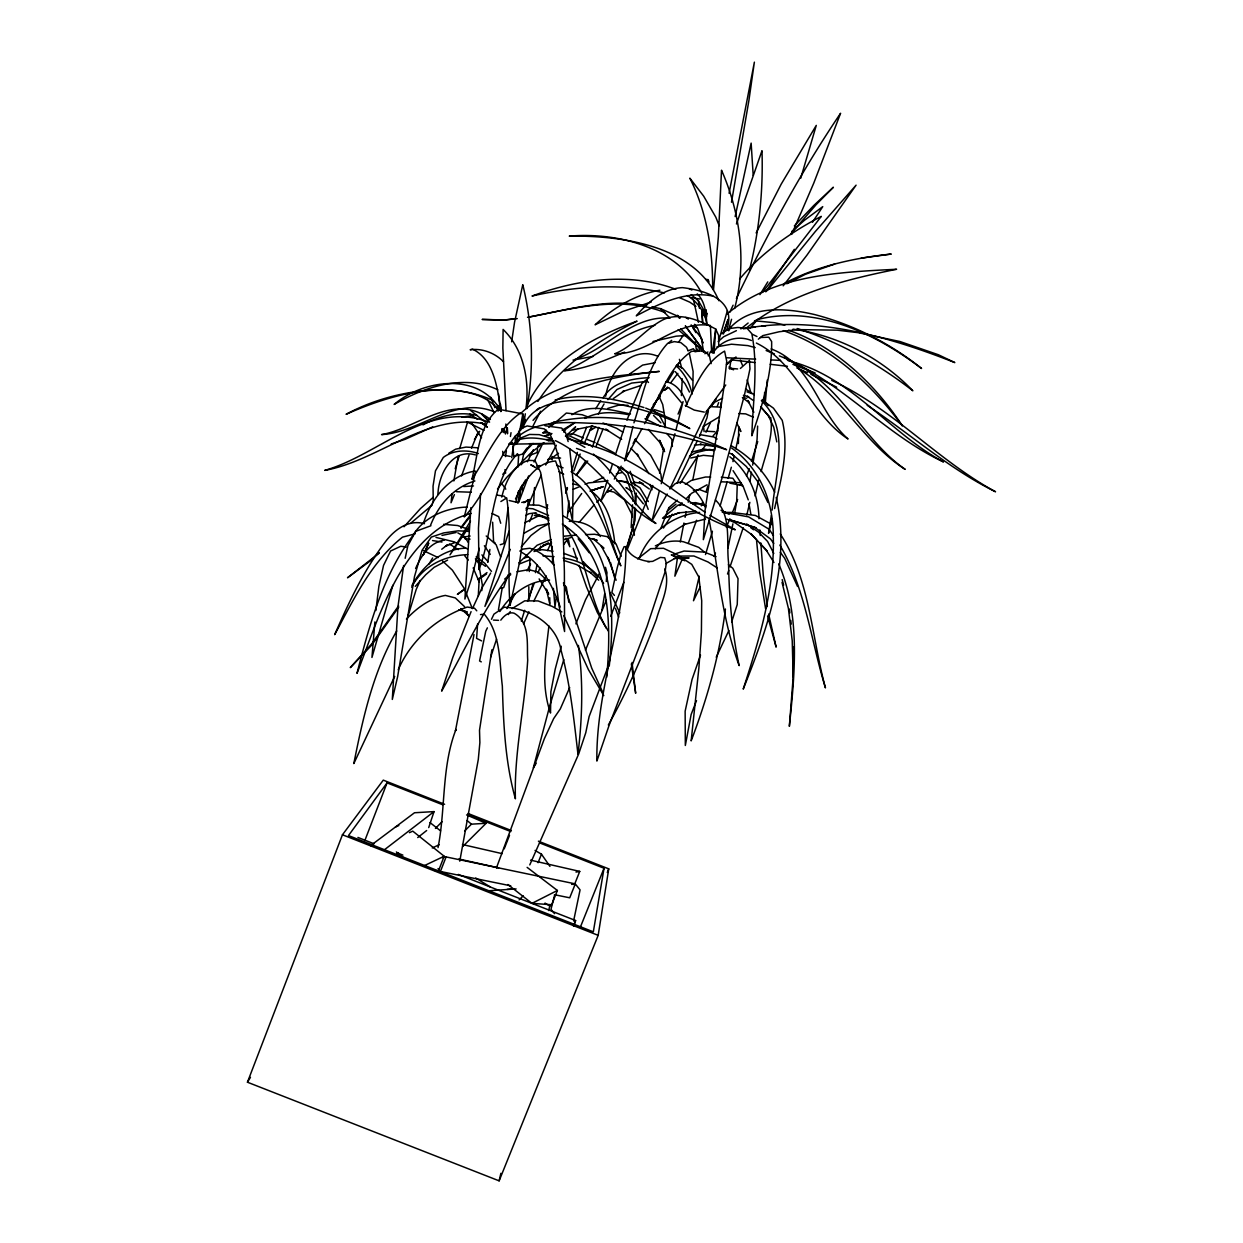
<?xml version="1.0" encoding="UTF-8"?>
<svg xmlns="http://www.w3.org/2000/svg" width="1243" height="1243" viewBox="0 0 1243 1243"><rect width="100%" height="100%" fill="white"/><g stroke="black" fill="none" stroke-linecap="round" stroke-linejoin="round"><path stroke-width="1.5" d="M528.834 586.712L528.757 600.214L532.936 583.899M692.848 390.69L693.097 371.408L689.368 353.478M767.288 380.001L765.268 403.074M501.986 432.129L502.048 428.586M738.389 443.565L738.746 426.613L740.828 431.523L736.695 422.76M509.35 443.565L515.115 444.512L515.363 436.013L518.238 433.31L519.854 433.652L520.071 437.458L518.207 441.871M665.098 427.654L665.331 420.227L662.721 404.55L658.604 395.321M737.254 484.817L736.695 501.084L734.489 514.369M757.624 426.085L757.065 439.494L752.652 465.1M635.577 508.651L635.033 520.289L626.596 548.955M635.763 504.782L636.307 493.145M521.734 502.436L525.571 501.799L523.66 502.669L528.446 499.686L519.652 561.82L510.065 605.465C507.082 569.76 511.976 533.278 506.724 497.93L500.882 501.535M634.676 507.455L633.79 524.344L625.99 549.406M634.878 503.695L635.375 494.31L627.684 473.008L622.246 467.523M478.291 595.956L479.176 579.3M529.3 571.562L530.046 558.573M533.496 504.844L534.506 487.551M631.149 527.685L632.516 504.86M632.749 501.053L632.982 497.247L625.726 475.665L617.864 467.384M511.712 457.642L513.949 443.565M508.076 507.61L503.803 543.611L500.183 544.729M714.057 353.276L715.735 329.069C699.483 320.274 677.87 310.579 660.157 321.347C643.967 330.716 632.283 346.828 614.695 353.789C649.328 354.519 675.477 319.746 710.39 325.48L711.617 352.468M477.623 623.846L476.597 638.374L481.662 640.922M792.91 646.717L793.189 676.984L789.352 726.332C794.93 672.479 800.601 615.067 778.724 563.902M606.273 581.522L606.988 572.697L605.496 567.321M374.904 621.92L371.952 657.438L392.85 585.282M480.59 493.626L478.462 528.353L478.99 569.589C493.487 532.159 489.493 484.428 517.43 453.679L518.626 456.01L517.896 467.135M730.9 360.61L729.548 368.876M567.383 516.762L568.874 500.68M606.708 677.217C611.323 624.98 611.944 555.994 562.302 524.049M481.771 590.674L482.346 585.049L478.633 563.359L475.401 558.822M713.498 289.945L718.361 236.9L721.515 170.213C740.486 213.237 746.903 262.739 734.613 308.466M548.909 625.944C545.646 654.875 540.55 684.8 550.525 713.031L550.882 691.776L555.217 669.107L561.261 646.236M681.382 395.569L682.283 378.804M517.166 442.896L518.238 433.31L515.115 444.512M537.162 452.343L537.551 448.801M525.338 413.81L523.645 424.655M525.96 408.481C529.658 380.653 523.956 349.578 503.104 329.426L502.856 348.071L506.056 410.672M452.095 493.828L451.038 502.794L454.394 494.59M720.567 407.906L721.251 402.281M375.868 610.515L378.882 586.261L383.543 565.394L390.597 551.006L400.79 546.267L406.259 546.982M438.033 847.648C445.693 808.68 441.436 766.853 455.963 729.455L455.435 730.884L474.018 634.551M470.895 507.61L464.882 599.064L471.206 579.642L479.254 548.334M556.274 597.293L554.984 606.786L553.399 588.359M677.528 557.19L674.871 576.193L682.267 559.179M609.256 666.015C614.663 614.819 615.565 543.968 563.157 515.938M726.642 329.923C737.363 299.951 705.511 290.318 682.376 287.63C663.436 288.547 647.945 301.987 636.276 315.846C659.443 303.51 686.012 290.489 712.938 296.098M715.3 446.517L714.756 450.292L709.287 449.407L696.002 452.638L689.43 456.228M712.317 352.686L715.735 329.069L718.609 335.408L718.734 344.824M717.149 433.683L718.982 421.02M749.855 502.327L746.794 514.959M437.924 494.481C438.468 474.593 451.768 448.148 475.479 454.907M725.415 609.008C719.821 654.238 707.314 698.364 691.155 740.89L698.877 668.081L701.409 632.081L701.705 600.664L698.815 577.032L691.761 564.353L676.984 554.642L663.513 548.287L650.633 548.66L637.628 558.946M511.65 341.825L514.555 322.248L522.775 284.694C532.657 325.122 534.133 367.617 526.892 408.621M772.152 510.096C775.15 474.717 790.952 428.602 761.353 400.634M547.044 508.449L547.604 504.674M706.102 317.12L706.677 313.438M771.328 515.441L768.562 533.294L772.027 519.17M453.85 480.948L458.201 456.212M444.606 804.268L383.279 780.138L342.447 834.783L247.45 1082.218L499.127 1180.85L598.178 935.342L608.744 868.857L538.39 841.169M510.407 436.495L511.028 432.673M491.855 649.809L479.518 730.216L479.876 742.646L478.291 759.457L459.77 861.181M602.016 609.956L604.657 593.936M659.551 473.086L663.684 448.226M505.45 456.601L506.383 450.991M749.964 481.134L751.456 472.216M517.943 503.275L520.646 487.272M539.493 842.847L604.036 868.251L593.331 931.83L348.475 835.56L387.07 782.872L442.663 804.749M487.707 562.349L489.913 549.453M706.677 313.143L705.806 318.224L703.678 309.802L698.395 300.884L691.186 294.622M731.49 202.236L748.876 100.683L754.377 62.15L729.082 193.271M498.443 609.785L502.234 587.892M522.775 427.421L523.723 417.508L522.821 413.919L498.319 409.196C478.462 425.075 477.809 456.026 471.905 479.316C487.038 456.865 497.946 428.307 520.833 412.785M540.021 549.857L540.674 546.097M521.749 428.555L523.723 417.508L520.677 430.28M518.859 435.765L522.821 413.919M528.788 503.089L529.502 499.391M680.263 542.01L683.945 523.023M518.502 502.234L521.625 486.153M692.864 479.565L697.696 455.295M755.122 496.081L758.618 480.155M521.485 464.696L523.707 453.679M705.729 317.338L706.49 313.547M535.422 572.666L536.976 565.052M727.932 548.085L732.904 523.862M685.095 517.337L686.26 511.665M688.218 502.188L689.787 494.621M573.613 920.97L580.077 889.864L575.183 883.835M403.618 565.503L397.931 606.988L392.306 699.436L397.605 676.782L414.509 576.503L422.092 550.245L431.337 537.069L443.673 532.921L458.185 530.823L469.279 531.398M405.171 558.293L407.89 545.646L415.768 531.32L430.87 525.773M735.141 216.546L751.145 143.116L753.196 175.325M605.683 396.222C609.427 371.797 631.024 345.072 657.998 356.321M732.95 461.635L734.178 456.15M735.809 448.832L739.072 434.211M598.722 427.359L592.445 447.123M698.846 351.427L699.654 347.885M774.607 508.573C780.837 479.782 789.429 449.717 782.204 420.32L773.441 408.155L761.975 399.966M499.127 1180.85L500.882 1173.314M699.265 576.193L693.485 600.757L700.104 587.053M407.549 617.522L416.234 589.368L420.196 580.59M459.692 448.599L467.477 422.402M524.251 423.04L525.152 419.357M515.814 502.11L518.642 490.845M554.704 894.696L550.991 909.317L554.502 913.636M548.645 910.544L550.09 904.92M659.318 491.001L652.078 520.677L667.18 494.015M661.245 483.713L674.933 433.729M475.743 471.252L464.276 516.948C486.293 493.331 495.864 461.402 515.363 436.013M632.982 426.442L624.685 460.873L641.87 428.819M633.946 422.838C642.802 395.802 647.929 365.069 667.553 343.472L674.265 341.623L680.791 342.586L686.493 347.279L687.938 350.386M567.15 487.52L565.627 493.129L567.507 488.033M675.897 430.249L683.075 401.598L678.056 414.121M729.035 328.323L731.568 319.296M749.529 269.855C759.287 230.98 763.233 190.738 761.99 150.698L736.431 223.989M718.858 340.411L727.341 310.766M727.077 482.129L720.07 506.072M728.134 478.4L731.35 467.228M705.496 554.549L712.425 531.212M761.12 471.579C765.641 453.975 773.628 435.967 770.691 417.539M522.65 428.54C532.082 400.091 568.781 399.267 593.781 400.821C627.171 403.944 659.955 413.453 689.849 428.617L676.223 420.942L645.723 408.092M501.768 497.091C505.295 482.268 512.753 465.985 528.042 460.376L535.003 460.609L540.596 472.324L545.475 498.878L559.179 606.677L564.571 631.522L564.384 571.36L562.147 497.884L559.521 471.796L555.543 461.029C535.547 462.396 523.521 482.688 515.519 498.878M800.725 178.262L816.278 125.388L781.194 184.15L756.132 232.969M706.148 491.467L707.811 486.075M571.718 470.693L577.389 452.374M603.026 429.037L596.019 446.377M607.376 480.218L600.913 501.115L610.453 485.391M455.202 468.751L459.118 456.228M521.299 621.096L524.686 610.282M751.487 461.433L757.717 441.576M609.614 473.055L612.535 463.857M615.456 454.658L625.058 425.572M563.825 659.582L549.81 705.667L533.34 767.879L536.23 763.186M723.457 333.932L728.149 319.342L722.789 333.714M731.661 621.904L737.239 604.58L738.031 578.616L732.795 568.284L728.414 564.679M573.846 925.88L575.602 920.535L458.372 874.435M490.597 657.252L496.547 639.228M743.205 527.747L729.983 566.917M428.711 827.589L434.04 811.601L414.509 812.751L370.538 845.675M696.546 520.258L688.28 543.377M701.347 505.854L702.544 502.265M509.024 531.165L484.925 606.413L498.194 579.176L510.329 549.359M518.719 502.327L528.601 475.96M662.519 518.191L678.134 505.031L683.712 504.72M508.092 574.856L503.664 587.613L500.867 588.39M700.524 655.061L692.056 679.439L685.142 711.198L685.328 745.474L691.139 714.476L696.5 700.648M727.497 574.033L728.74 570.475M575.897 623.862L585.531 599.747L599.468 573.474M469.046 455.156L461.526 475.945M527.576 601.317L534.086 583.635M537.986 573.039L539.928 567.74M626.923 420.181L641.668 383.699L646.142 380.016L648.489 382.471M573.769 471.035L580.155 454.006M737.627 499.515L732.034 513.577M746.499 475.914L749.218 468.658M717.366 406.041L718.656 402.608M608.215 666.217L589.12 716.527L585.764 732.764L578.725 753.848L529.782 864.895M580.45 443.316L586.556 427.359M364.852 840.517L387.07 782.872M660.903 528.368L668.548 508.465M610.67 616.342L623.831 582.299M534.008 462.039L542.725 443.502M652.793 485.469L627.389 549.204M409.413 832.67L412.769 831.147L444.186 856.241L438.499 870.815L434.926 870.52M510.764 885.808L440.41 871.483L446.097 856.924L575.307 883.882L569.714 897.803L554.502 894.711M504.207 848.845L509.521 835.358M538.079 862.704L541.466 854.19L535.065 850.43M527.125 867.381L557.392 890.47L551.69 904.733L531.957 903.366L507.905 884.519M574.344 884.907L579.751 871.405L530.575 860.14M526.084 510.283L541.078 475.385M496.423 867.94L544.387 738.637L553.648 718.625L560.298 708.914L569.682 687.55M573.443 925.926L575.602 920.535M580.295 927.309L604.036 868.251M607.283 872.462L608.744 868.857M471.532 448.241L478.027 432.207M527.436 461.759L533.356 449.748M529.565 521.687L532.486 514.555M685.732 406.368C695.086 386.231 704.61 362.738 724.591 351.101L726.735 361.325L723.675 389.075L705.03 510.407L703.336 539.68L723.162 474.267L744.402 395.274L749.964 368.907L749.405 360.423L740.377 368.456M514.26 443.176L512.924 446.408L513.732 456.414L524.111 453.679L529.471 445.864M726.347 527.389L729.905 518.766M606.413 600.074L585.437 650.213M639.399 557.858C648.955 532.983 673.053 514.851 699.623 512.396M584.241 443.627L591.948 425.805M423.412 523.287C431.197 499.22 448.645 475.774 474.795 471.05M710.452 422.573L706.008 432.222M523.567 623.893L528.912 611.774M714.01 556.46L715.502 553.073M545.693 465.037L556.336 445.212M547.541 550.602L551.364 542.041M428.602 543.098L423.133 555.264L428.742 543.346M699.436 436.386L706.987 417.85L708.324 410.61L706.117 413.251L669.759 488.95M471.081 611.649L452.825 657.361L441.653 691.139C463.965 651.534 483.045 609.769 510.547 573.349M472.651 608.231L482.035 587.784L490.69 573.039M791.682 234.414L813.792 183.063L840.594 113.253C800.849 172 767.102 234.57 736.4 298.46M677.062 483.247L697.105 441.234M729.827 312.164L733.106 305.188M716.217 657.236L728.864 630.574M487.38 627.855L485.733 631.273L479.58 660.95L481.274 661.882M491.498 619.294L493.953 614.151L504.13 607.237C529.052 608.138 556.258 623.349 560.935 649.84C570.211 683.961 573.909 719.2 577.964 754.221C582.33 718.143 583.371 681.475 578.399 645.397M728.755 330.809L730.371 327.453M526.581 406.414C546.873 362.101 592.989 336.837 637.053 321.145C598.66 339.945 561.587 365.147 537.862 401.427M533.651 601.441L546.267 575.944M415.597 568.502C421.33 555.854 429.332 542.663 444.233 540.13M532.812 426.38L540.565 411.231M644.495 423.708C659.21 399.423 667.46 368.316 691.45 351.396L698.97 350.775L705.169 351.785L709.411 355.669L711.12 363.655M430.684 524.95C438.701 504.751 453.664 487.411 474.904 480.963M633.122 443.471L635.639 438.608M595.692 408.761L600.695 400.759M514.928 594.045L506.895 608.619M526.97 570.91L530.575 564.027M394.684 676.425L353.82 763.575C362.925 718.034 373.149 671.5 396.719 630.962M398.211 669.791C411.153 640.067 436.883 617.662 467.244 607.066L474.469 608.153L476.768 610.81M614.275 479.099L621.205 466.156M624.654 459.677L628.119 453.213M646.966 417.026L648.799 413.608M650.633 410.206L662.814 390.613L668.843 387.645L681.444 402.67M708.261 355.871L710.747 351.287M608.355 724.98C627.311 691.186 642.693 655.512 656.382 619.309C660.841 603.212 670.692 585.935 664.834 568.937M706.614 413.639L708.432 410.345M598.38 413.997L604.051 403.959M659.707 395.243L652.264 408.077M662.503 390.426L665.285 385.61M518.036 492.943L525.634 479.891M645.676 419.326L649.436 412.894M563.918 432.3L565.829 429.068L575.027 422.496M470.491 521.081L449.966 554.906L469.326 526.442M667.149 382.409L673.955 371.253M676.86 366.483L678.802 363.298M428.882 564.12L432.657 557.967M759.939 294.653L767.786 281.881M680.201 483.325L698.348 455.202M247.45 1082.218L250.464 1077.355M518.517 431.911L520.553 428.68L527.187 425.929L544.31 428.897L549.95 434.164L555.233 445.942L560.142 462.38L572.541 521.237L573.132 481.165L569.667 448.661M474.453 439.478L479.643 431.305M508.34 614.601L510.251 611.587M706.117 412.086L725.757 384.988M663.436 528.042L672.354 514.214M411.666 587.162C422.2 566.031 444.932 555.341 467.71 554.642M398.754 607.081L371.735 645.117L350.293 667.631L371.781 643.781L398.599 605.869M412.086 585.251C423.008 565.425 442.337 548.94 465.721 548.179M812.471 222.264L822.757 206.633L804.501 220.244L791.807 231.416M567.818 512.893L581.693 493.502M678.554 342.338L683.355 335.159M765.812 291.825L794.339 249.33M576.317 474.95L585.919 460.827M563.902 544.418L567.134 539.68M710.452 407.098L716.015 399.158M701.409 450.821L705.853 444.885M499.857 611.556C510.469 594.387 528.85 580.559 549.577 580.061M527.016 448.07L522.635 454.068L533.092 443.44M520.631 413.562C556.646 378.618 611.96 376.722 659.303 371.393C614.493 376.163 564.136 384.646 533.029 420.383M460.796 527.731L469.854 515.752M762.394 292.525L821.281 216.375C790.719 232.379 761.835 252.484 739.569 279.1M671.018 382.424L677.855 373.382M660.344 396.253L653.29 404.783M665.083 390.116L667.46 387.039M461.246 527.995L469.31 517.632M497.511 488.887L506.818 477.281L530.792 452.965L543.937 442.617M576.395 475.106L587.737 461.013M791.014 233.637L816.107 204.691L833.385 187.227L813.839 205.452L794.339 225.9M603.119 397.776C612.597 381.974 632.159 378.478 649.172 377.686M579.129 522.433L594.045 504.969M767.226 290.613L815.253 231.602L856.085 185.16L806.831 255.297L783.199 285.828M750.119 328.199L757.531 319.513C815.781 304.799 876.051 333.745 921.576 368.503C890.206 343.348 853.584 324.718 814.662 314.572C785.871 307.86 748.612 304.613 727.963 330.374M521.159 546.998L530.994 535.484L541 527.918L549.142 523.629M406.43 619.076C416.778 607.982 430.109 598.101 445.351 595.413L455.326 597.93L464.664 606.755M655.247 548.8L666.217 536.106L685.561 523.909M502.809 474.329L505.233 471.548M712.923 352.996C720.987 340.287 737.379 334.662 751.409 340.504M726.953 314.122C773.193 274.843 838.621 272.186 896.607 269.265C843.748 279.986 788.482 293.721 745.831 328.463M607.92 399.624L616.948 389.494L631.646 383.077L646.515 381.43M526.814 501.519L528.446 499.686M515.659 444.031L521.19 437.847L529.487 434.444L539.213 434.646L550.183 438.002M415.286 586.385L425.805 574.654L434.164 567.321L447.604 560.111M404.022 526.768L420.585 508.465L433.154 497.371M706.366 411.371L714.741 402.173L722.649 398.071M726.471 364.712L731.614 359.227M713.047 435.842L717.801 430.777M543.533 432.797L546.143 430.14M548.753 427.483L553.974 422.169C612.162 408.963 673.504 425.37 726.596 449.717C685.67 436.262 643.237 427.39 600.338 423.568C573.505 423.071 541.699 418.269 519.077 435.796M596.749 502.25L599.452 499.546M670.334 488.577L675.167 483.698L681.444 481.678C693.019 485.702 701.13 496.858 705.729 507.828M435.407 828.428L442.088 821.701M679.377 505.528L682.081 502.825M686.152 498.754L691.559 493.331L707.049 484.786M464.68 830.93L471.439 824.171L486.122 823.286L462.738 846.53M519.123 899.87L523.21 895.799M694.915 351.738L697.603 349.081M518.952 562.784L537.069 545.257L551.208 539.555M379.099 552.591L370.771 560.546L347.512 577.777L379.177 553.119M566.42 435.485L575.633 426.893L571.998 430.296L592.647 426.023M411.122 522.883L432.284 505.031M668.687 507.828L677.357 500.214M718.159 341.576L723.581 336.806L736.4 330.669M552.187 425.324L566.326 413.049L582.159 414.742L587.302 416.7M571.003 434.91L578.213 428.804M668.314 343.146L671.717 340.333M740.844 328.913L748.146 323.025M727.062 364.106L735.996 356.974M758.339 339.168L762.814 335.61L779.299 331.726L797.431 329.597L837.285 330.172L858.214 332.673L899.979 341.53L938.31 354.721L954.826 362.583C888.543 336.558 814.849 314.961 743.392 328.851M667.103 511.246L676.021 504.13M395.476 855.153L398.444 852.807M417.726 837.564L426.644 830.542M383.885 850.181L434.04 811.601M441.731 549.235L447.433 544.885L445.46 546.314L454.752 542.601M589.633 430.451L592.569 428.291M465.162 588.638L457.362 594.372L465.037 589.011M477.654 579.456L487.007 572.572M536.463 409.988L539.493 407.797M550.991 458.683L558.495 453.229M480.388 578.29L486.526 573.986M613.358 398.537L624.017 391.11L622.463 391.654L640.735 385.532M543.362 432.719L546.469 430.591M629.424 374.096L642.615 365.1L655.03 362.754M607.609 492.275L611.758 489.493M721.624 333.637L729.47 328.525L737.845 327.484L747.136 328.401L751.797 333.683C758.432 367.307 752.792 401.862 751.829 435.78C762.301 405.498 772.183 373.894 771.639 341.545L768.749 337.195L760.312 337.506M519.838 551.1L522.899 549.095L529.86 548.241C539.244 551.208 547.79 557.517 553.974 565.083M685.297 484.304L691.496 480.357L705.511 477.017L710.716 477.032M512.163 608.588L524.717 600.835L538.126 600.928L552.187 606.382L561.867 611.898M703.491 426.333L718.951 417.058M448.754 453.275L455.622 449.174L466.001 447.076L478.213 447.837M534.039 551.581L548.52 543.036L542.865 545.522L551.628 543.036M562.178 430.14L573.241 423.63M537.629 446.268L540.923 444.326M590.891 430.094L595.754 427.25M665.844 563.592L677.311 557.035M704.859 353.711L707.904 351.987M524.453 532.998L537.411 525.836L548.769 523.645M524.857 522.713L539.68 515.332M525.68 515.503L528.974 513.716L536.106 512.722M571.873 414.727C589.446 403.478 611.649 409.91 630.481 414.043M786.772 283.777L805.713 274.144L834.628 264.091M531.957 903.366L557.392 890.47M784.395 283.466C817.226 265.8 854.438 257.985 891.231 254.054L861.181 258.109M422.993 424.888C439.214 415.923 458.729 410.951 477.063 415.457M754.439 321.036L757.531 319.513M554.658 443.518L509.179 444.155L512.473 442.524M515.767 440.908C527.716 435.78 541.653 438.406 553.912 441.42M423.894 865.843L444.186 856.241M432.253 847.99L439.121 844.774M432.688 426.908L405.094 439.323L391.219 444.015M395.414 827.061L398.817 825.523M584.8 418.44C598.209 411.091 614.415 411.899 628.958 414.758M594.076 481.647L603.663 477.374M705.76 279.38L708.215 279.628L708.992 282.068M548.986 424.283L553.974 422.169M624.607 352.142C605.201 360.237 585.593 369.031 564.384 370.787C596.189 358.947 620.832 331.71 654.921 325.278M573.132 489.338L579.953 486.479M585.08 484.335L588.498 482.906L608.076 480.886M687.938 350.914L693.33 348.708L695.49 351.66M519.434 563.949L530.155 559.738M529.052 455.606L537.194 452.53M679.579 512.551L663.591 518.331L679.206 512.815L695.878 511.23M546.454 435.47L551.923 433.527L544.776 435.982M574.779 359.476C607.454 348.506 632.361 315.349 669.48 318.099M589.959 491.109L603.414 486.65L591.124 490.69M524.67 557.952L528.197 556.755M591.342 490.612L602.28 486.961M593.113 356.43L573.007 360.097M673.784 554.269L684.085 551.037L704.393 552.094L716.092 556.693M652.995 341.499L676.176 336.169L687.13 335.392M547.728 459.568L553.244 457.921L560.609 458.061M651.301 301.971L622.65 311.527L595.102 324.796C613.141 307.938 635.297 294.467 659.878 290.225M607.749 408.419L618.719 405.156L628.01 405.296M563.902 539.555L570.925 537.566M471.221 513.421C402.219 531.553 379.845 615.285 356.974 673.38C369.357 625.493 382.58 575.944 412.738 535.749C423.894 516.824 446.051 507.766 467.197 507.051M415.1 533.853L402.499 537.147C371.004 562.256 353.385 599.934 334.662 634.66C349.065 601.767 364.525 568.921 386.511 540.317C395.6 528.834 409.227 519.372 424.469 523.691M684.178 524.499L705.542 519.03M691.885 452.095L703.833 449.034L713.591 450.603M616.326 473.832L621.997 472.573M690.72 458.014L703.32 455.326L712.519 456.197M555.17 399.951C584.614 392.493 615.534 398.521 643.936 407.549M441.995 535.407L456.134 532.501M527.514 317.26C566.684 310.237 606.522 297.683 646.546 305.794M528.555 317.167C573.225 308.419 621.018 295.135 665.316 312.677M442.29 857.639L446.097 856.924M546.345 439.665L552.063 438.608M536.712 466.172L540.099 465.535M516.995 571.733L528.539 569.667L537.97 571.92L544.03 577.498L545.164 581.165M575.991 872.073L579.751 871.405M717.025 346.781L731.459 344.218L747.898 345.616L755.2 347.589M462.738 537.256L470.118 536.044M751.673 327.546L755.076 326.987M571.656 884.41L575.307 883.882M461.619 417.135L472.697 415.582M693.408 490.472L699.825 489.664L706.645 492.337M694.48 445.258L701.44 444.419L700.042 444.341L715.145 446.563M516.016 318.612L504.518 319.964L482.113 319.435L504.13 320.104L517.274 318.612M714.865 431.694L705.589 431.197M486.526 424.267C427.452 411.122 379.985 460.469 324.734 470.382C378.851 455.14 427.918 399.78 488.142 421.828M480.513 614.586L484.319 614.213C500.82 633.759 499.375 662.006 502.343 686.027C503.462 723.908 505.155 762.099 515.394 798.814C514.027 752.139 524.95 706.444 527.7 660.064C526.69 644.495 530.419 622.572 514.245 613.281A61.793 21.675 -84 0 0 500.789 620.148M617.243 481.072L627.715 481.787M563.732 536.215L576.488 535.096M690.362 503.042L695.723 502.638L702.885 504.565M507.144 889.382L510.951 889.118M487.147 890.858L516.109 888.931M569.216 521.361C581.134 520.677 594.247 525.944 600.338 536.541M535.578 550.167L542.601 549.717L553.042 551.193M647.665 561.681L652.699 561.354L660.421 557.408L664.741 557.812L666.279 563.095L665.083 571.858L647.013 626.503L609.256 724.887L596.873 761.073C595.863 688.327 625.975 618.859 625.928 546.671L624.095 546.687L621.174 553.337L617.149 568.082L611.898 592.476L614.415 595.397M567.927 434.227L573.241 433.9L583.355 437.924M463.655 486.541L473.474 485.935M693.004 504.207L698.582 503.897L706.055 506.01M737.596 368.953L729.486 368.254M509.179 444.155L513.67 443.937M515.161 443.86L516.653 443.798M565.674 436.075L569.527 435.905L592.647 446.423M585.515 534.63L594.511 534.257L607.05 536.634L616.108 543.968L621.112 556.367M674.312 558.48L689.104 557.936L683.37 557.952M456.43 491.715L471.377 492.228M755.076 320.849L774.575 322.714L784.877 325.153M542.989 555.901L554.021 556.662M529.534 443.673L554.378 443.409M581.149 443.129C628.29 452.872 666.279 486.075 705.294 512.349M678.958 556.103L693.936 555.994L708.028 561.991L717.18 567.911M542.569 432.875L550.012 432.89M722.307 512.318L731.894 512.442L755.387 515.457L771.934 524.499M432.533 540.55L441.964 542.041M721.717 481.787L740.983 482.766M527.933 504.922L538.965 505.217L547.775 508.542M496.827 495.102L504.192 496.175L506.041 498.521M711.866 406.741L721.095 407.145M726.891 357.766L755.635 359.165M770.971 359.911L780.557 360.392M788.233 360.765C850.678 375.448 888.916 432.688 943.499 461.945C883.959 434.133 840.719 380.405 779.361 355.886M738.653 413.531L745.676 413.872L753.336 417.166M493.424 620.086L498.552 620.335M545.009 425.727L561.618 428.058L565.72 433.139L568.144 441.576M526.007 508.247L532.967 508.775L548.567 515.488M761.881 325.884L765.548 326.179M443.596 524.328L457.642 525.525L469.357 529.689M721.297 477.219L732.857 478.26L736.369 483.496M464.758 538.654L470.04 539.151M490.364 419.466C453.679 391.11 417.508 428.353 381.57 434.599C420.289 432.486 454.705 395.336 494.652 411.93M704.268 412.117L694.262 410.097L685.219 405.389M731.925 359.895L754.889 362.536M770.194 364.292L787.425 366.281M510.236 456.445L502.669 454.969M793.018 329.162C838.17 335.439 881.287 357.922 912.844 390.784C878.133 363.826 839.103 341.903 797.136 328.54M517.321 502.39L509.195 500.525M616.823 480.73C633.044 480.653 643.346 495.569 648.209 509.412M665.72 381.741C676.938 383.341 683.899 394.388 686.959 404.488M633.557 482.113L643.097 483.62M534.319 515.394L543.051 516.793L541.435 516.171L549.064 520.196M563.126 558.123C579.782 560.08 594.869 568.874 603.585 583.387M699.887 434.63L713.87 437.008L717.102 439.012M690.782 297.481L699.793 299.035M743.563 397.698L746.67 398.257M724.824 512.52L748.612 516.886L769.168 529.3L773.441 535.609M729.812 483.139L742.475 485.625L739.29 484.832M651.829 306.866L660.639 308.668L680.496 317.4M649.405 561.618C639.912 560.282 629.564 556.398 625.928 546.671M608.464 490.892L613.949 492.088L624.359 499.702L631.475 513.577L631.972 517.181M458.853 858.991L498.614 867.909M462.458 844.541L502.188 853.646M568.533 439.152L584.971 443.098M572.681 483.807L578.166 485.112M435.998 537.411L454.332 541.886L467.306 548.862M783.245 330.622C832.064 347.683 871.84 384.677 902.169 425.696M788.559 330.234C836.228 347.03 874.87 384.04 902.294 425.712M423.397 550.618L438.126 557.579M458.9 609.754L467.213 612.038L463.934 610.841M786.741 359.46L792.055 360.952M743.407 395.336L748.721 396.828L747.198 396.268L753.476 400.603M664.446 292.944C620.956 282.953 575.229 286.154 532.02 296.036C577.296 279.333 629.75 271.642 675.835 289.339M693.982 326.769L697.323 327.717M591.404 425.898L608.433 430.684L605.652 429.146L621.655 439.401M588.794 538.033L597.168 540.394L593.564 538.903M756.117 527.778L729.19 519.652L754.796 527.374L770.458 538.918L773.752 543.393M563.592 553.29L577.296 558.278M654.564 409.646L663.482 412.505M563.607 560.391L576.534 564.555L591.046 573.007M535.267 513.685L548.909 518.191M677.14 556.864L671.267 554.906L684.862 560.795M478.384 453.54C467.057 449.484 453.12 449.904 443.3 457.455L435.47 470.833L433.046 486.106L433.263 502.731M729.284 368.27L733.588 369.715L729.004 366.965M792.925 364.385L815.097 372.9M576.488 448.443C633.293 467.756 679.129 509.102 735.312 529.798L709.908 515.363M746.965 391.856L751.86 393.611M602.917 422.993L616.637 428.307L622.774 432.129M468.052 813.497L511.339 830.526M467.756 814.631L510.795 831.567M357.922 837.425L374.112 843.795M397.496 852.993L402.887 855.106M342.447 834.783L598.178 935.342M586.712 439.261L595.133 442.617M766.154 350.542L774.405 353.882M556.646 465.255L563.095 467.865M466.576 814.911L486.122 823.286M679.797 297.792L689.803 302.173L695.956 306.384M497.837 389.774C464.198 373.646 424.484 386.759 394.14 404.457C422.744 379.814 477.467 371.906 499.515 408.792M726.891 519.154L735.219 522.852L751.689 534.537M796.841 367.944L807.391 372.698M810.902 374.283L836.694 387.21M498.319 409.196L501.007 410.423M499.096 410.314C483.978 391.654 457.315 389.51 434.926 389.836C404.037 391.498 373.382 399.624 346.098 414.292C390.83 394.466 445.771 378.711 492.554 400.308M492.026 513.483L498.661 516.622L500.727 523.241M571.081 471.672C603.834 490.861 606.739 533.931 620.847 565.845C607.097 536.541 599.452 500.727 572.79 479.829M752.683 334.445L756.987 336.527M644.993 418.767L660.577 426.318M688.995 288.609L691.9 290.039M730.061 453.307L733.323 454.922L731.801 453.928L746.282 466.436L758.199 482.16L767.894 502.483M722.276 510.951L725.663 512.629M466.778 421.812L483.993 430.373M721.002 510.236L729.113 514.307M565.394 436.122L584.94 447.371M771.126 348.941C811.928 363.842 818.065 412.66 848.052 438.981C810.11 414.23 797.788 363.422 756.365 343.037M555.326 440.612C595.537 459.599 617.445 502.048 655.947 523.489C631.149 504.068 617.134 474.531 593.393 454.068M642.041 483.356L639.337 481.942L649.328 489.012M626.876 488.033L625.975 487.567L632.143 491.684M558.899 471.687L563.669 474.236M831.738 380.405C892.505 408.17 937.206 460.19 995.55 491.762C948.968 468.875 910.171 433.838 867.21 405.311M784.131 357.098L804.097 368.612M596.749 443.471L614.399 452.996M676.612 365.054L682.935 368.487L692.491 380.358M534.179 466.653L530.761 464.804L538.266 469.062M457.797 532.859L464.26 536.541L468.378 542.554M731.039 445.647C749.747 456.165 765.828 472.62 774.731 492.244M685.685 317.447L688.358 319.047M544.993 903.086L549.903 906.069M475.696 877.993L490.395 887.005M631.195 482.315L639.943 487.738L648.333 501.597M449.376 543.968L458.325 549.624M591.093 491.171C607.609 502.7 612.846 524.717 614.865 543.797M745.551 388.95L754.268 394.823M469.636 413.919L477.545 419.342M798.612 368.612C840.921 394.746 863.419 442.586 905.184 469.372C866.604 442.57 846.763 396.424 807.189 370.771M746.623 523.924L758.681 532.253L767.537 541.389L773.799 553.446M687.27 295.554C697.556 301.831 705.604 312.785 706.863 324.874M750.71 527.716L753.631 529.767M476.116 556.926L484.615 563.11L491.482 571.376M476.892 560.049L485.485 566.326M521.842 552.42C542.057 564.306 552.405 585.857 560.251 607.035M742.397 397.574L749.389 402.903L747.851 400.401L753.848 412.272M430.016 822.586L440.581 830.868M470.709 410.547L485.454 422.278M396.362 851.952L403.773 858.058M704.361 552.032L698.737 547.355L683.572 541.808A71.876 53.76 -74.4 0 0 655.341 545.895M509.801 443.223L510.904 444.139M467.119 820.52L471.439 824.171M652.14 409.242L659.722 415.784L665.689 427.266M678.196 329.613L699.514 348.087M486.199 535.982L496.159 544.745L500.603 556.864M593.051 538.607L603.896 548.272L601.115 545.77L609.427 560.981L607.811 557.221L616.124 580.263M481.927 554.875L488.142 561.727M460.733 608.604L469.124 616.202L466.746 613.001M589.819 572.044L598.722 580.217M495.149 543.036L493.58 541.591L492.632 522.231M442.57 561.059L452.39 570.195L464.105 588.188L472.356 608.619M731.63 448.039C760.25 468.627 773.457 502.094 773.286 536.619C774.793 589.011 759.209 639.819 743.221 689.119C767.195 628.958 791.356 562.939 776.191 497.464M563.732 584.583L566.295 587.038L568.843 602.342M503.477 361.713C494.932 352.996 482.362 348.149 470.18 349.765L472.433 349.128C494.528 359.413 497.511 389.914 501.162 411.402M488.577 420.787L481.725 414.09L489.587 422.169M635.064 439.758L650.602 455.093L660.872 474.096L661.789 481.616M697.23 293.861C705.107 301.396 706.117 313.205 706.77 323.491M729.827 456.787C748.597 471.92 758.618 494.761 758.976 518.719M715.424 499.981C732.018 515.829 726.13 541.979 728.553 562.551C729.144 597.153 731.785 631.755 739.165 665.626C721.826 618.734 718.128 568.704 709.163 519.947M660.639 308.668L670.024 318.13M680.744 328.944L703.538 351.94L701.58 339.199L697.711 328.587L694.495 324.314M653.569 415.473L660.888 422.853M630.869 448.257L638.482 456.072L637.022 454.037L648.877 473.645M583.091 561.572L596.656 576.13M767.164 551.006L751.098 533.915L756.179 539.384M759.986 543.486L766.341 550.307L773.954 562.535M648.209 429.394L659.645 442.12L663.995 450.743M760.669 406.834L769.51 416.995L760.7 406.772M666.807 433.512L671.795 439.261L672.385 446.486M564.726 525.898C587.892 556.444 587.426 598.877 608.417 631.164M438.018 868.562L440.41 871.483M675.322 371.673L685.002 383.667L689.461 392.073M635.22 493.751L643.377 503.835M464.758 555.807L468.223 560.096M578.181 538.794L589.244 552.762M691.139 324.889L701.161 337.894L702.901 342.913L701.161 337.894M764.274 400.526L768.158 405.622M679.688 318.301L677.451 315.271L679.657 318.301M704.346 351.598L685.297 325.868L704.02 351.614M780.309 552.343L784.69 558.309L797.54 586.463M501.737 483.48L505.777 489.183M541.466 854.19L549.934 866.371M779.843 545.071C805.495 588.467 810.809 640.285 825.445 687.892C811.399 636.587 810.172 579.378 780.231 533.946M484.366 545.724L490.239 554.378M481.554 437.722L471.563 422.775M692.972 328.043L695.971 332.658M733.059 470.646L743.065 486.122L748.255 499.872M539.12 578.912L548.629 594.216L546.33 589.104L549.624 603.29M603.803 695.614L588.405 669.604L563.809 615.596M701.813 293.317C677.124 247.077 618.144 232.099 569.247 236.123C622.323 235.409 695.536 245.508 718.874 300.728M606.366 628.274L597.277 612.317L586.572 587.038L579.052 565.347M610.018 592.305L619.791 612.846M487.893 400.168L493.782 412.132M502.203 429.208L503.881 432.611M768.267 415.519L773.783 427.281L776.797 441.902M664.306 450.681L659.536 440.24L664.617 451.644M603.399 693.734L591.715 668.097L563.436 582.92M566 538.141L569.791 546.734L568.486 539.602M473.179 567.88L479.176 581.879M740.269 360.035L742.506 365.38M490.721 397.278L494.947 407.688M719.184 225.713L715.813 217.199L703.678 196.176L689.849 178.153C706.91 211.885 712.721 250.107 712.659 287.584M614.71 578.135L610.499 562.457M650.073 484.475L652.047 489.758M615.378 608.231L618.657 617.134M630.17 471.283L635.235 485.671M573.178 548.349L577.249 560.158M498.086 410.827L496.905 407.269L498.055 410.843M503.974 428.664L505.155 432.238M503.772 428.68L505.481 434.04M498.847 409.102L497.728 405.404L498.738 409.118M747.167 379.799L751.021 393.176M767.584 615.953L776.129 647.121L768.625 614.011M782.189 579.595L783.634 585.111M679.408 359.336L681.615 367.804M782.033 582.377L788.388 608.278L792.226 640.735L793.189 676.984M695.086 341.949L696.764 351.691M693.578 299.967L698.426 322.279M504.969 469.636L505.621 473.148M748.954 503.586L750.881 514.384M502.685 451.333L503.291 455.016M765.564 608.619L759.706 572.386L756.49 539.68M505.823 424.034L506.818 430.435M631.335 663.886L635.67 693.268L632.05 662.441M698.395 300.884L699.421 308.311M632.936 524.391L634.396 535.22M767.304 606.631L763.264 575.167L760.825 542.958M789.398 609.117L789.864 612.877M790.781 620.366L791.232 624.126M703.491 425.929L704.097 431.554M498.521 393.907L500.137 409.025M500.976 411.48L500.339 404.068L500.649 411.464M706.164 309.709L706.708 316.747M759.83 529.906L760.265 535.5M702.761 323.133L701.767 309.647L702.59 322.916M522.278 484.894L522.697 490.705M507.02 428.835L507.206 432.455M703.942 315.427L703.678 309.802L703.771 315.598M507.206 427.67L507.439 433.465M552.047 456.43L552.187 459.832M764.569 392.508L764.771 401.644M552.218 546.438L552.343 552.125M552.482 557.827L552.622 563.53M507.393 427.949L507.532 433.698M549.763 597.728L549.81 605.434M676.13 365.815A50.015 46.395 -88 0 1 692.04 394.186M504.627 579.083A59.011 36.964 -75.9 0 1 510.733 574.686M551.69 440.255L547.93 440.644L551.737 440.224M487.225 426.986L481.212 422.667L487.349 427.095"/></g></svg>
